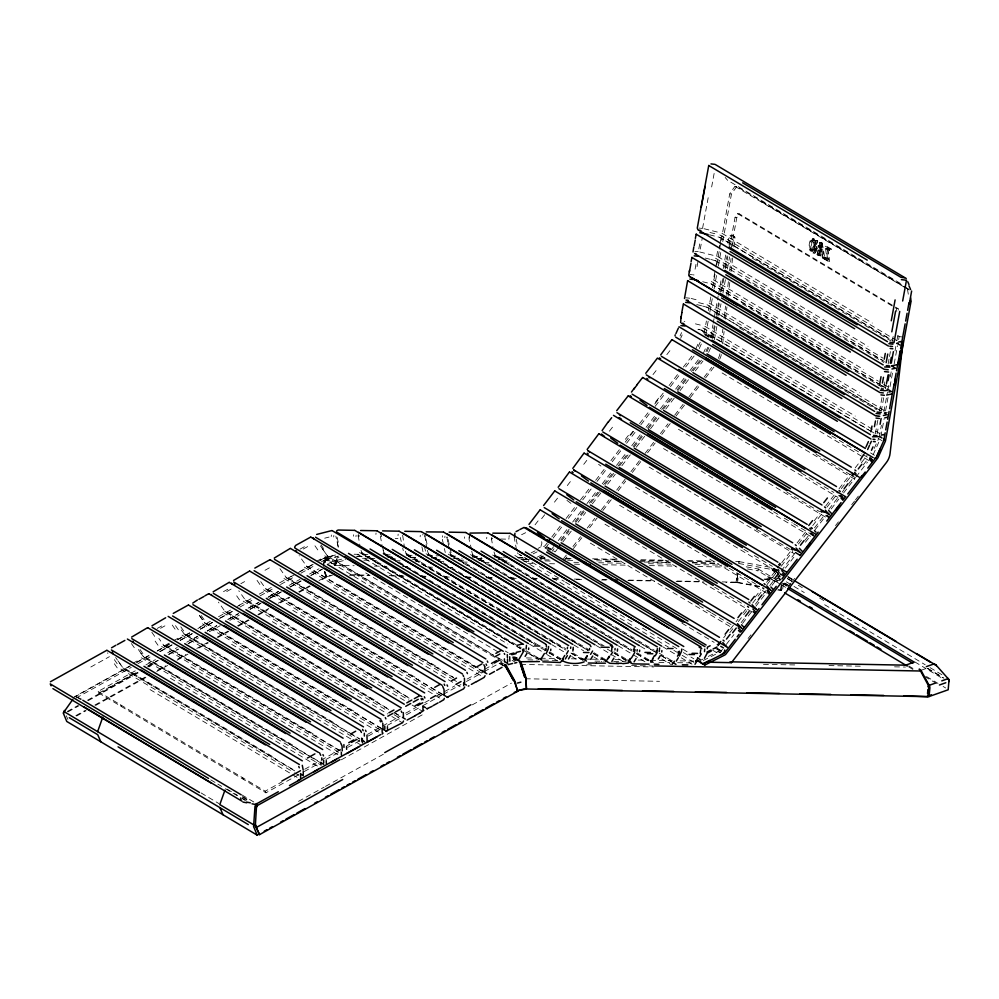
<?xml version="1.0" encoding="UTF-8"?>
<svg xmlns="http://www.w3.org/2000/svg" width="999" height="999" viewBox="0 0 999 999"><rect width="100%" height="100%" fill="white"/><g stroke="black" fill="none" stroke-linecap="round" stroke-linejoin="round"><path stroke-width="0.75" stroke-dasharray="5 3.75" d="M759.577 586.713L736.875 582.579L737.786 573.051L736.825 582.579L725.936 582.367M358.154 535.464L359.852 545.117M380.344 535.889L382.055 545.529M446.928 537.15L447.752 542.857M491.321 537.999L493.019 547.652M331.218 536.513L331.368 535.002M333.691 536.962L333.841 535.452M353.484 536.213L353.634 534.765M355.956 536.663L356.106 535.214M358.179 536.713L358.266 534.365M359.253 536.326L359.328 535.601M375.899 534.453L376.049 533.004M381.456 536.75L381.593 535.289M398.014 535.601L398.164 534.153M402.647 535.214L404.245 545.953M420.142 536.763L420.292 535.302M422.827 535.027L422.902 534.29M424.85 535.639L426.436 546.378M424.9 536.525L425.05 535.064M442.332 537.187L442.482 535.726M444.805 537.637L444.955 536.176M447.028 537.674L447.102 536.95M464.46 538.336L464.597 536.875M469.23 536.488L469.068 539.348L471.203 548.051M469.218 538.099L469.368 536.638M486.65 538.761L486.8 537.3M491.346 539.248L491.483 537.799M492.42 538.873L492.495 538.136M508.841 539.185L508.991 537.724M509.065 537L509.215 535.539M736.825 582.579L736.138 582.155L736.95 573.988A4.058 0.874 -88 0 1 737.012 573.226M738.81 563.074L738.948 561.675M736.875 582.579L737.637 582.305L738.461 574.138M780.319 584.165L758.054 570.879L758.241 569.005L743.119 566.258M781.305 585.114L780.768 590.559L783.353 592.095M781.343 585.127L780.793 590.571L782.567 590.609L783.253 583.791M777.734 590.009L781.53 590.284L782.067 584.84M721.453 341.408L722.876 329.133M724.125 318.381L725.549 306.094M726.785 295.342L728.396 281.531M729.632 270.779L731.068 258.491M732.492 246.216L733.553 237A1.436 1.299 -59.2 0 0 732.479 235.552L729.32 235.202L727.659 244.305M722.664 343.781L724.088 331.493M725.511 319.205L726.935 306.93M728.184 296.179L729.782 282.355M731.031 271.616L732.629 257.792M733.878 247.04L734.952 237.824A1.436 1.299 -59.2 0 0 733.878 236.388L729.32 235.202M323.314 565.409L324.288 558.404M323.651 566.595L324.812 558.191A4.083 1.374 75.9 0 1 325.761 557.667L331.193 560.914M324.9 562.662L325.337 559.627L332.055 563.586L346.191 559.89L345.105 559.24M325.112 562.574L325.499 559.777A2.16 0.774 76.5 0 1 326.036 559.477L331.481 562.724M695.079 269.218L696.128 263.486M698.813 248.838L699.862 243.107M702.547 228.446L708.291 197.14M697.052 266.621L698.101 260.876M700.262 249.101L702.359 237.625M711.65 186.963L714.385 172.053M716.67 256.206L717.719 250.462M713.935 276.935L714.984 271.204M715.771 266.895L716.558 262.6M719.243 247.952L719.767 245.08M720.029 243.644L720.828 239.348M704.17 333.241L706.405 320.991M708.328 310.527L710.901 296.491M712.487 287.799L715.109 273.526M716.658 265.085L719.317 250.562M719.592 249.026L729.732 193.731L734.877 186.426L736.775 186.563L909.202 289.473M708.166 321.191L705.918 333.429A4.071 3.696 -59.2 0 1 705.606 334.44M709.802 312.237L712.374 298.214M714.06 289.036L716.745 274.375M718.269 266.071L721.066 250.761M722.752 241.571L731.493 193.931L736.775 186.563M710.701 336.863L712.924 324.725M713.199 323.201L714.035 318.656M714.31 317.133L718.206 295.891M718.481 294.38L721.54 277.685M723.214 268.581L725.711 254.932M712.087 337.699L714.31 325.562M716.258 314.935L718.481 302.797M720.429 292.17L722.926 278.521M724.874 267.894L727.097 255.756M729.045 245.142L730.719 236.026M715.084 326.323L712.861 338.436L706.343 334.54M717.032 315.721L719.243 303.609M721.465 291.508L723.963 277.872M725.624 268.793L727.846 256.681M729.507 247.602L735.064 217.32L737.649 213.711L739.41 213.911L894.205 306.318M714.31 339.635A4.071 3.696 -59.2 0 0 714.622 338.624L716.845 326.523M718.781 315.921L721.003 303.808M722.939 293.207L725.711 278.072M731.268 247.802L736.812 217.52L739.41 213.911M727.384 268.993L729.595 256.88M810.214 250.599L810.476 249.188A4.783 1.873 -83.6 0 1 809.877 243.768A4.783 1.873 -83.6 0 1 812.15 240.06L812.399 238.649L814.16 238.848L813.898 240.247A4.783 1.873 -83.6 0 0 811.638 243.968A4.783 1.873 -83.6 0 0 812.224 249.388L811.962 250.799L810.214 250.599A6.219 2.435 -83.6 0 1 809.365 243.456A6.219 2.435 -83.6 0 1 812.399 238.649M810.738 250.911L810.988 249.5A4.783 1.873 -83.6 0 0 813.261 245.779A4.783 1.873 -83.6 0 0 812.662 240.359L812.924 238.961L814.672 239.161A6.219 2.435 -83.6 0 1 815.534 246.291A6.219 2.435 -83.6 0 1 812.487 251.099L810.738 250.911A6.219 2.435 -83.6 0 0 813.773 246.091A6.219 2.435 -83.6 0 0 812.924 238.961M812.487 251.099L812.749 249.7A4.783 1.873 -83.6 0 0 815.009 245.979A4.783 1.873 -83.6 0 0 814.422 240.559L814.672 239.161M813.099 252.984L818.793 245.404L820.554 245.604L814.847 253.184L813.099 252.984L815.396 240.397L817.669 240.896L815.958 250.262L814.197 250.062L815.396 240.397M814.847 253.184L817.157 240.584M814.197 250.062L819.904 242.47L821.665 242.67L819.355 255.245L817.095 254.745L818.793 245.404M817.607 255.057L819.904 242.47M822.14 246.503L820.416 255.881L818.144 255.382L820.454 242.807L822.202 243.007L824.924 258.579L822.414 257.917L820.379 246.303L822.14 246.503L824.163 258.117L824.924 258.579M818.668 255.682L820.379 246.303M819.355 255.245L820.554 245.604M820.416 255.881L822.202 243.007M827.01 246.491L831.63 249.238L831.368 250.649L829.62 250.449L829.869 249.051L825.261 246.291L826.947 259.078L828.695 259.278L827.01 246.491L825.261 246.291M875.349 433.741L877.846 420.117M879.507 411.039L882.005 397.415M883.94 386.813L885.052 380.756M888.111 364.111L889.21 358.054M889.497 356.543L890.596 350.487M892.269 341.396L893.655 333.828M877.097 433.941L878.483 426.373M881.255 411.238L883.753 397.614M885.414 388.524L886.25 383.991M879.157 437.437L881.38 425.299M883.89 411.638L887.499 391.908M887.786 390.397L888.898 384.328M890.284 376.735L891.395 370.666M895.004 350.949L895.841 346.391M896.952 340.322L897.789 335.776L900.948 336.126M880.831 436.75L884.165 418.544M885.564 410.951L888.061 397.29M890.009 386.675L892.781 371.503M894.18 363.911L897.514 345.704M898.625 339.635L899.187 336.601L897.789 335.776M335.352 565.634L338.923 557.529M335.115 565.659L338.698 557.554M338.012 555.981L334.515 563.811A4.083 1.374 79.1 0 0 334.353 565.646M335.077 563.748L338.561 555.906M680.044 336.026L681.58 332.605M680.644 338.349L682.18 334.927M695.841 348.788L699.35 340.984M698.289 346.503L700.187 342.257M699.263 348.589L701.798 342.932M703.284 353.409L706.368 346.516M705.906 351.486L707.767 347.34M706.992 351.698L708.89 347.452M708.591 352.372L710.501 348.127M874.212 448.464L878.546 438.811M873.138 454.807L879.932 439.647M540.909 546.503L541.895 543.119L541.433 540.534M815.958 250.262L821.665 242.67M535.039 524.825L538.648 520.154M666.832 354.645L670.441 349.975M652.996 374.588L656.805 369.68M541.62 518.718L545.229 514.06M554.457 502.147L558.066 497.477M567.295 485.576L570.904 480.906M583.741 464.335L587.35 459.665M609.415 431.181L613.024 426.511M625.349 439.323L628.958 434.665M629.845 435.277L633.453 430.619M655.519 402.122L659.128 397.465M547.04 543.119L545.129 545.579A2.16 1.948 -59.2 0 1 544.343 546.228L540.384 548.214M551.798 536.962L561.338 524.65M566.108 518.493L575.636 506.181M580.407 500.024L590.896 486.476M595.666 480.319L605.194 468.019M610.913 460.626L620.454 448.314M625.224 442.157L633.803 431.081M639.522 423.688L649.05 411.376M654.782 403.996L664.31 391.683M669.08 385.527L678.608 373.214M683.378 367.058L692.919 354.745M548.389 544.218L546.478 546.678A4.071 3.696 -59.2 0 1 545.004 547.902L542.357 549.225M553.146 538.061L562.687 525.749M568.406 518.356L576.985 507.28M582.704 499.887L591.283 488.811M597.015 481.431L606.543 469.118M612.262 461.725L621.803 449.413M626.573 443.256L635.152 432.18M640.871 424.787L650.399 412.475M655.169 406.318L665.659 392.782M670.429 386.625L680.918 373.077M685.676 366.933L694.268 355.844M551.698 549.138L553.596 546.678M558.366 540.521L566.945 529.445M572.664 522.065L582.205 509.752M586.962 503.596L596.503 491.283M602.222 483.903L611.75 471.59M616.52 465.434L626.061 453.121M631.78 445.729L640.359 434.652M646.078 427.272L655.606 414.96M660.376 408.803L669.904 396.491M675.636 389.111L685.164 376.798M689.934 370.641L699.462 358.329M552.135 551.198L554.033 548.738M560.714 540.122L569.293 529.045M575.012 521.665L583.591 510.576M589.31 503.196L597.889 492.12M603.608 484.727L612.2 473.651M617.919 466.258L628.396 452.722M633.166 446.565L642.707 434.253M647.464 428.096L657.005 415.796M661.763 409.64L671.303 397.327M677.022 389.935L685.601 378.858M691.32 371.478L700.861 359.165M561.463 540.921L569.08 531.068M575.761 522.452L584.34 511.376M591.021 502.759L599.6 491.67M605.319 484.29L613.898 473.214M619.617 465.821L628.196 454.745M633.915 447.352L643.456 435.04M648.226 428.883L657.754 416.571M663.473 409.19L672.065 398.102M677.784 390.721L687.312 378.409M693.031 371.016L701.623 359.94M557.08 549.413L555.182 551.873L548.651 547.976M562.799 542.02L571.391 530.944M578.059 522.327L585.689 512.475M592.357 503.858L600.948 492.782M607.617 484.153L615.247 474.313M621.915 465.696L630.506 454.607M636.226 447.227L644.805 436.138M650.524 428.758L659.103 417.669M665.784 409.053L674.362 397.977M680.082 390.584L688.661 379.508M695.341 370.891L702.959 361.039M563.461 558.791L566.308 555.119M572.964 546.528L580.569 536.7M587.225 528.109L594.83 518.294M601.485 509.702L609.09 499.887M616.695 490.059L625.249 479.021M630.943 471.653L639.51 460.601M645.204 453.246L653.758 442.195M660.414 433.603L668.019 423.788M674.675 415.197L683.229 404.145M688.935 396.79L698.438 384.515M704.145 377.147L711.75 367.332M563.911 560.851L567.707 555.943M573.414 548.576L581.967 537.537M589.572 527.722L597.177 517.894M602.872 510.539L611.425 499.488M618.081 490.896L625.686 481.081M632.342 472.49L640.896 461.438M647.552 452.847L655.157 443.032M661.813 434.44L670.366 423.389M676.061 416.021L684.615 404.982M690.321 397.614L699.824 385.339M705.531 377.972L714.085 366.933M723.663 637.749L725.561 635.289M730.331 629.133L735.102 622.976M736.051 621.74L737.961 619.28M742.732 613.124L746.54 608.204M755.119 597.127L760.838 589.735M766.558 582.355L776.098 570.042M781.817 562.649L790.396 551.573M797.077 542.957L806.605 530.644M814.235 520.791L819.954 513.399M825.674 506.018L835.214 493.706M839.023 488.786L850.474 474.001M855.231 467.844L860.963 460.464M729.769 632.692L734.54 626.535M738.348 621.615L747.889 609.303M752.659 603.146L762.187 590.834M766.957 584.677L775.536 573.601M781.255 566.208L792.707 551.436M798.426 544.055L807.954 531.743M812.724 525.586L821.303 514.51M827.022 507.117L836.563 494.805M841.333 488.648L850.861 476.336M861.35 462.799L867.07 455.407M741.133 622.627L745.903 616.47M755.431 604.158L758.291 600.474M763.061 594.318L765.921 590.621M769.73 585.701L774.5 579.545M781.168 570.928L794.517 553.696M805.007 540.147L810.726 532.767M814.547 527.834L825.024 514.298M828.845 509.378L838.373 497.065M842.194 492.145L844.093 489.672M848.863 483.516L853.633 477.372M863.161 465.059L867.931 458.903M722.502 649.313L720.591 651.773L702.846 660.689M726.323 644.392L733.94 634.54M742.519 623.463L747.289 617.307M748.239 616.071L752.06 611.151M755.868 606.231L766.358 592.682M772.077 585.302L780.656 574.213M785.426 568.069L795.916 554.52M805.444 542.207L810.214 536.051M814.984 529.907L825.461 516.358M831.193 508.978L838.81 499.125M843.581 492.969L855.019 478.196M855.981 476.973L867.419 462.2M748.089 638.498L750.936 634.815M788.011 586.95L790.858 583.266M791.807 582.042L794.667 578.359M835.539 525.586L838.386 521.903M851.697 504.72L854.545 501.036M855.494 499.812L858.341 496.128M157.305 628.408L162.338 625.611M223.501 591.645L228.534 588.848M300.025 549.15L305.057 546.353M90.822 667.007L109.428 656.668M160.539 628.284L165.572 625.499M226.736 591.533L231.768 588.736M240.834 583.691L244.605 581.605M264.997 570.279L270.03 567.482M303.259 549.025L308.291 546.241M133.367 663.024L137.138 660.938M165.347 645.267L169.118 643.181M174.151 640.384L177.922 638.286M316.87 561.126L320.642 559.028M130.357 665.721L75.35 696.266A4.795 2.96 50.7 0 0 74.9 696.565M137.063 662L149.276 655.207M157.43 650.686L169.643 643.905M177.785 639.372L191.371 631.843M199.513 627.31L210.377 621.278M218.519 616.758L230.744 609.964M238.886 605.444L252.46 597.902M259.253 594.13L272.827 586.6M279.608 582.829L291.82 576.048M299.962 571.528L312.188 564.735M320.329 560.214L324.4 557.954M237.275 606.493L239.785 605.094M290.896 576.71L294.668 574.612M298.439 572.527L303.471 569.73M308.766 566.783L313.798 563.985M318.831 561.201L321.341 559.802M74.463 697.14L129.957 666.258M136.251 662.837L150.325 654.944M157.118 651.173L169.842 644.105M177.485 639.86L191.221 632.242M197.902 628.533L200.574 627.047M76.061 698.064L131.269 667.407M137.999 663.661L151.573 656.131M159.728 651.598L171.94 644.817M180.082 640.297L192.308 633.503M200.449 628.983L212.675 622.19M219.468 618.431L233.042 610.889M239.822 607.117L253.409 599.575M260.19 595.804L273.763 588.274M280.544 584.502L294.118 576.96M300.911 573.189L314.473 565.659M321.266 561.888L325.337 559.627M160.09 651.598L172.178 644.892M180.232 640.409L192.32 633.703M200.387 629.22L213.811 621.765M220.529 618.031L233.953 610.576M298.664 774.65L265.934 792.819L98.864 693.081L98.139 691.445L136.314 670.242M145.866 664.947L155.407 659.64M167.682 652.822L177.235 647.527M186.776 642.22L197.69 636.163M207.23 630.856L216.783 625.561M227.685 619.505L238.599 613.448M248.152 608.141L259.053 602.085M268.606 596.778L278.147 591.483M289.061 585.426L299.962 579.358M309.515 574.063L319.056 568.756M328.609 563.461L332.28 561.563L341.82 559.128M193.781 638.636L197.814 636.4M207.255 631.156L216.683 625.923M228.808 619.193L238.237 613.948M249.026 607.966L258.454 602.722M267.882 597.489L278.659 591.495M98.864 693.081L137.05 671.877M147.952 665.821L157.505 660.526M168.406 654.457L177.959 649.163M188.873 643.106L198.414 637.799M209.328 631.743L220.23 625.686M229.782 620.379L239.323 615.084M250.237 609.015L261.151 602.959M269.33 598.413L281.606 591.608M289.785 587.062L300.699 580.993M311.601 574.937L321.154 569.642M108.554 687.986L138.199 671.515M147.627 666.283L158.404 660.302M169.181 654.308L178.609 649.075M188.049 643.831L194.78 640.097M250.025 609.415L260.801 603.433M270.242 598.189L281.019 592.207M290.447 586.962L301.223 580.981M310.652 575.736L324.126 568.256M67.245 711.475L78.047 705.481M87.487 700.237L138.761 671.765M148.202 666.52L150.899 665.022M67.944 711.887L78.734 705.893M88.187 700.649L138.112 672.926M148.901 666.932L151.598 665.434M75.874 715.596L85.377 710.314M94.893 705.032L145.155 677.122M157.38 670.329L165.534 665.809M177.76 659.015L185.914 654.482M196.778 648.451L207.655 642.419M217.158 637.137L228.034 631.093M237.537 625.824L248.414 619.78M257.917 614.497L268.781 608.466M278.296 603.184L289.161 597.152M298.676 591.87L309.54 585.826M319.056 580.544L325.849 576.773L326.548 577.197L319.755 580.968M76.573 716.021L86.076 710.739M95.592 705.456L147.215 676.785M156.718 671.503L167.595 665.471M177.098 660.189L187.974 654.145M198.838 648.114L208.354 642.832M217.857 637.549L228.721 631.518M238.237 626.236L249.101 620.192M258.616 614.922L268.119 609.64M280.357 602.847L289.86 597.564M299.375 592.282L310.239 586.251M98.139 691.445L265.21 791.183L281.568 782.105M304.757 769.23L319.755 760.888M321.116 760.139L341.571 748.775M347.028 745.754L349.762 744.23M367.482 734.39L381.131 726.81M382.492 726.061L400.212 716.208M405.669 713.186L415.222 707.879M424.762 702.584L430.219 699.55M437.038 695.766L454.77 685.913M467.045 679.095L483.404 670.017M484.765 669.255L492.957 664.71M304.121 771.615L319.118 763.286M325.936 759.502L339.573 751.922M347.752 747.389L360.027 740.571M368.219 736.026L380.482 729.208M387.3 725.424L400.949 717.844M406.393 714.822L421.403 706.493M422.764 705.731L441.858 695.129M443.219 694.367L460.951 684.527M466.408 681.493L482.767 672.402M484.128 671.653L499.637 663.111M341.308 759.789L423.239 714.285M298.501 801.373L324.101 787.162M325.449 786.413L384.74 753.496M472.315 704.857L511.388 683.154M521.59 534.715L525.636 532.692M538.099 548.339L540.222 547.277M531.131 552.859L535.089 550.861M533.104 553.871L537.075 551.873M537.075 557.23L542.544 554.482M539.835 557.367L542.569 556.006M539.835 558.054L543.793 556.056M540.484 559.727L545.766 557.067M698.713 661.226L702.809 659.165M708.279 656.43L719.205 650.948M324.812 558.054L325.761 557.667L326.036 559.49L324.812 558.054A4.083 0.837 61.3 0 0 324.313 558.441M921.303 670.217L926.135 668.506M325.724 559.465L336.026 556.83M324.7 538.186L329.046 537.075M335.514 554.994L325.324 557.592M328.034 557.092L332.58 555.931M335.127 557.155L338.299 556.256M324.575 571.578L326.061 576.685L333.117 574.887M326.061 576.685L335.227 574.937M517.082 657.754L512.986 657.817L518.419 661.063M516.908 659.627L513.261 659.627L514.348 660.277M500.636 539.023L506.106 539.135M395.204 538.461L397.952 538.511M354.096 554.233L368.119 554.507M385.252 554.832L391.496 554.944M407.08 555.244L415.884 555.419M427.335 555.631L438.249 555.844M450.724 556.081L458.516 556.231M472.552 556.493L478.783 556.618M494.38 556.918L506.031 557.142M517.769 557.355L524.013 557.479M539.61 557.779L545.841 557.892M566.108 558.279L572.352 558.404M592.619 558.791L617.569 559.265M640.958 559.715L665.809 560.189M687.549 560.601L713.96 561.101M735.701 561.525L738.81 561.575M472.215 557.142L481.543 557.317M496.965 557.617L503.334 557.742M518.631 558.029L525.124 558.154M540.297 558.441L548.476 558.603M565.047 558.916L571.815 559.04M594.442 559.477L620.067 559.964M640.297 560.352L668.718 560.889M688.548 561.276L714.997 561.775M357.155 556.206L369.63 556.443M386.775 556.78L393.007 556.893M410.152 557.217L417.432 557.405M431.343 557.679L439.061 557.817M452.959 558.091L462.237 558.266M477.185 558.503L483.866 558.678M497.764 558.941L505.494 559.09M520.841 559.34L530.207 559.565M544.105 559.827L550.474 559.902M567.632 560.227L575.012 560.414M596.64 560.826L622.202 561.276M639.36 561.6L672.327 562.275M692.17 562.612L717.02 563.074M356.518 556.543L369.131 556.78M387.849 557.142L395.641 557.292M410.676 557.579L417.47 557.704M431.506 557.979L438.536 558.104M454.008 558.404L462.699 558.566M476.723 558.841L483.404 558.965M498.563 559.253L506.356 559.403M521.953 559.702L529.82 559.852M605.644 561.301L621.116 561.6M644.318 562.037L669.08 562.512M692.282 562.949L718.593 563.461M545.167 560.938L552.622 561.076M362.425 558.254L374.85 558.491M390.372 558.791L396.578 558.903M412.1 559.203L419.867 559.353M435.389 559.652L443.156 559.79M458.678 560.089L464.885 560.214M478.858 560.476L485.064 560.601M502.147 560.926L509.915 561.076M523.876 561.338L530.094 561.45M573.838 562.287L578.496 562.375M598.701 562.762L625.124 563.274M648.438 563.711L671.753 564.16M695.067 564.61L721.478 565.109M363.886 560.152L376.361 560.389M395.092 560.751L401.336 560.876M415.372 561.138L423.176 561.288M438.786 561.588L445.03 561.7M462.187 562.037L468.431 562.15M484.04 562.449L490.272 562.574M504.32 562.837L510.564 562.961M527.734 563.286L535.526 563.436M549.575 563.698L557.38 563.848M574.537 564.173L580.781 564.298M602.634 564.71L627.597 565.184M649.45 565.609L675.973 566.108M697.814 566.533L725.911 567.07M335.427 565.372L354.146 565.721M374.425 566.108L386.9 566.346M402.497 566.645L410.289 566.795M427.447 567.12L433.678 567.245M447.714 567.507L455.519 567.657M350.312 574.8L368.981 575.149M389.198 575.536L404.757 575.836M420.317 576.136L426.536 576.248M442.095 576.548L448.314 576.66M465.434 576.997L471.653 577.11M487.212 577.41L493.431 577.522M508.991 577.822L515.222 577.946M532.33 578.271L538.548 578.384M552.559 578.658L558.778 578.771M574.338 579.07L582.117 579.22M602.335 579.607L607.005 579.695M628.783 580.107L653.683 580.581M677.01 581.031L701.91 581.505M722.127 581.893L736.138 582.155M349.45 575.187L369.667 575.561M391.458 575.986L403.896 576.223M421.016 576.548L427.235 576.66M444.343 576.997L450.574 577.11M466.133 577.41L472.352 577.522M486.351 577.797L492.582 577.909M511.251 578.271L517.47 578.384M531.468 578.658L537.699 578.771M553.246 579.07L559.477 579.195M576.585 579.52L582.804 579.632M601.485 579.994L606.143 580.082M627.921 580.494L654.37 581.006M676.161 581.418L704.158 581.955M526.398 657.929L538.811 658.166M540.372 658.204L560.551 658.591M571.416 658.791L583.841 659.028M585.389 659.065L590.047 659.153M591.595 659.178L604.02 659.415M614.885 659.627L627.31 659.864M638.174 660.064L649.038 660.277M650.586 660.302L672.327 660.714M680.082 660.863L694.055 661.138M527.834 659.839L537.2 660.014M543.431 660.139L559.04 660.426M594.929 661.113L604.295 661.301M613.661 661.475L626.136 661.713M658.915 662.337L669.829 662.549M677.634 662.699L693.244 662.986M763.461 664.335L796.228 664.959M829.008 665.584L861.775 666.208M894.542 666.832L905.469 667.045M586.738 664.735L591.371 664.822M631.543 665.584L653.171 665.996M520.729 664.41L653.796 666.945M525.387 678.758L659.502 681.318M772.589 569.68L775.798 573.701L771.99 569.58L777.484 572.589M735.676 186.613L736.55 186.713M729.994 193.943L730.868 194.043M736.812 217.52L735.064 217.32M812.15 240.06L813.898 240.247M812.662 240.359L814.422 240.559M815.921 240.697L817.669 240.896M699.138 228.072L699.824 228.147M700.511 228.222L701.872 228.371M827.946 248.601L829.632 261.376L827.871 261.189L826.198 248.401L831.368 250.649M829.869 249.051L831.63 249.238M810.476 249.188L812.224 249.388M810.988 249.5L812.749 249.7M817.095 254.745L818.843 254.945M818.144 255.382L819.904 255.569M827.871 261.189L823.7 258.691L823.388 256.955L828.695 259.278M822.414 257.917L824.163 258.117M823.7 258.691L829.632 261.376M694.879 251.323L698.289 251.711M735.102 186.388L908.029 289.348M908.528 289.797L909.402 289.897M689.934 274.5L691.982 274.725M692.669 274.812L694.03 274.962M737.649 213.711L896.365 308.466L898.126 308.654L898.351 310.077M685.676 297.752L689.772 298.214M899.187 336.601L902.334 336.95M684.14 321.316L684.827 321.391M739.123 561.613L772.639 567.707M738.773 563.498L772.302 569.592M747.464 568.955L758.054 570.879M767.444 576.798L781.905 579.432M766.77 578.309L781.243 580.943M764.784 578.921L775.024 580.781M764.023 579.195L781.58 582.392M737.637 582.305L758.828 586.163M778.496 589.735L781.53 590.284M701.485 330.12L697.951 329.27L702.272 330.482L868.481 429.695M711.151 259.54L715.958 260.876M702.622 306.044L707.442 307.38L881.193 411.101M703.995 228.709L709.64 230.12M712.462 230.831L718.106 232.243M709.964 232.492L717.02 234.253M709.54 234.815L719.842 237.4L892.631 340.547M699.737 251.973L713.848 255.494M705.269 258.067L712.324 259.84M702.659 281.73L711.325 283.903L880.107 384.665M691.208 298.476L696.852 299.887M698.588 302.61L704.233 304.021M696.753 304.583L703.808 306.343M695.416 323.851L701.061 325.262M521.703 555.444L519.168 554.52L564.235 581.406M730.781 182.155L903.358 285.177M761.126 201.486L910.164 290.459M826.198 248.401L829.62 250.449M823.388 256.955L826.947 259.078M895.516 307.105L898.126 308.654M732.717 235.689L734.477 236.626M733.553 237L734.715 237.687M721.927 233.304L872.277 323.052M719.842 234.965L900.261 342.669M719.417 237.287L893.293 341.096M752.197 258.079L890.783 340.809M717.669 256.556L868.019 346.303M715.571 258.217L882.916 358.117M850.998 341.471L884.365 361.401M715.147 260.539L882.492 360.439M746.628 280.544L883.903 362.5M713.411 279.807L863.76 369.555M711.313 281.468L878.371 381.193M883.715 384.39L890.396 388.374M881.443 385.452L886.787 388.648M710.888 283.791L878.233 383.691M879.282 384.315L886.076 388.374M742.369 303.808L882.267 387.312M709.153 303.059L859.502 392.819M707.055 304.72L887.474 412.425M706.63 307.043L880.506 410.851M739.422 327.834L876.697 409.79M704.882 326.311L855.231 416.071M702.796 327.972L883.216 435.676M869.792 430.482L875.049 433.616M701.211 330.082L873.963 433.216M708.091 334.727L714.622 338.624M706.905 335.227L712.125 338.336M703.995 333.766L710.526 337.662M704.882 334.94L708.84 337.312M878.109 438.349L882.117 440.746M870.529 452.922L874.45 455.257M831.742 435.876L861.812 453.833M863.124 454.607L868.356 457.729M722.102 372.939L863.298 457.23M864.472 457.917L871.116 461.888M816.171 454.308L850.186 474.612M851.348 475.312L855.419 477.734M707.704 391.433L858.178 481.256M801.56 473.164L833.84 492.432M692.819 410.751L837.936 497.377M786.887 492.12L819.592 511.65M678.421 429.258L827.559 518.281M773.613 511.775L781.018 516.196M784.302 518.156L792.319 522.939M793.656 523.738L811.088 534.153M663.523 448.563L812.549 537.524M756.293 529.158L790.309 549.462M649.125 467.07L794.367 553.771M743.88 549.325L749.662 552.784M754.345 555.569L772.389 566.346M788.261 576.798L793.194 579.745M776.473 572.19L773.763 568.568A4.208 2.285 -78.9 0 0 772.177 567.682A4.208 3.422 -72.2 0 1 774.475 568.831L781.118 572.739M787.724 576.685L794.33 580.631M775.449 569.667L780.893 572.914M788.011 577.172L791.782 579.42M635.551 487.162L783.266 575.349M787.399 578.508L792.344 581.468M773.126 570.092L783.029 576.011M787.437 578.646L791.845 581.281M798.288 585.289L802.309 587.687M819.592 598.001L824.687 601.048M786.263 581.805L792.707 585.651M793.993 586.425L804.295 592.569M824.662 604.732L925.211 664.76M930.081 667.669L941.932 674.737M784.877 583.104L792.082 587.412M927.671 668.356L943.118 677.572M784.59 583.154L788.498 585.489M927.309 668.343L943.918 678.271M782.816 583.116L788.074 586.263M914.809 661.912L925.536 668.306M929.157 670.479L942.432 678.396M758.241 569.005L781.842 583.104M782.779 583.666L788.548 587.1M781.318 584.765L787.012 588.174M908.665 665.883L915.034 669.68M926.485 676.523L937.999 683.391M943.106 686.438L945.666 687.961M908.64 666.882L913.261 669.642M924.712 676.485L937.499 684.115M729.245 568.244L759.315 586.188M736.95 573.988L737.649 574.4M619.605 505.294L768.618 594.255M714.597 587.15L744.667 605.094M604.957 524.2L753.97 613.161M699.05 605.519L711.088 612.699M711.725 613.074L733.953 626.348M590.309 543.106L732.816 628.184M681.942 623.139L714.148 642.369M547.302 546.878L553.833 550.774A2.16 1.948 -59.2 0 1 553.271 551.298M716.033 647.602L721.253 650.724M717.382 648.701L721.728 651.298M546.528 547.527L551.748 550.636M715.247 648.251L721.778 652.147M545.004 547.902L550.224 551.011M718.081 651.223L720.691 652.784M712.649 650.212L720.641 654.982M682.804 649.2L689.572 653.246M525.174 557.854L528.896 560.077M676.847 648.638L640.222 626.773M683.378 652.547L693.83 658.791M565.546 582.18L610.089 608.778M612.712 610.339L634.989 623.638M514.835 555.432L668.531 647.19M673.875 650.374L676.96 652.21M682.18 655.332L695.254 663.136M662.699 646.715L675.998 654.657M681.318 657.829L691.982 664.198M494.867 555.057L654.37 650.274M659.24 653.184L673.95 661.962M496.453 556.955L654.894 651.785M661.488 655.719L672.027 662.012M492.644 555.007L654.757 651.798M661.301 655.694L673.064 662.724M640.496 646.291L647.564 650.511M661.788 658.99L671.103 664.56M472.664 554.632L632.167 649.85M637.05 652.759L650.411 660.739M474.263 556.53L631.38 650.574M636.65 653.721L649.825 661.588M470.454 554.595L632.155 651.123M636.488 653.708L650.873 662.3M618.306 645.866L644.979 661.788M450.474 554.208L604.17 645.953M613.898 651.773L628.221 660.314M452.06 556.118L602.409 645.866M614.46 653.296L626.323 660.376M448.251 554.17L601.947 645.916M607.292 649.1L612.637 652.297M613.973 653.096L628.671 661.875M596.116 645.441L624.1 662.15M428.284 553.783L588.648 649.525M593.993 652.709L607.367 660.689M429.87 555.694L580.219 645.441M473.051 581.705L428.971 555.394L427.322 550.337M474.388 582.492L588.311 650.511M593.581 653.658L604.12 659.952M426.061 553.746L588.174 650.524M593.119 653.471L606.48 661.45M573.913 645.017L583.603 650.799M593.868 656.93L601.898 661.725M406.081 553.359L565.584 648.576M573.139 653.084L583.828 659.465M407.679 555.269L558.029 645.017M406.78 554.969L495.979 608.204M498.626 609.79L566.121 650.087M571.391 653.234L583.241 660.327M406.481 554.882L565.983 650.099M570.916 653.046L584.29 661.026M551.723 644.592L565.022 652.534M571.678 656.505L578.396 660.514M383.891 552.934L543.394 648.151M549.612 651.872L562.974 659.839M385.477 554.845L535.826 644.592M430.007 581.643L384.59 554.557L382.929 549.487M431.331 582.442L472.452 606.992M475.112 608.578L534.702 644.155M549.2 652.809L559.74 659.115M382.979 553.671L535.364 644.642M540.709 647.839L543.793 649.675M549.013 652.797L562.087 660.601M529.532 644.168L545.491 653.696M546.828 654.495L557.517 660.876M361.7 552.509L521.203 647.727M526.073 650.649L539.448 658.628M363.286 554.42L513.636 644.168M520.417 648.451L362.387 554.133L361.026 550.387M528.321 653.184L538.861 659.477M359.478 552.472L521.191 649.013M522.527 649.8L538.586 659.402M357.517 554.308L507.867 644.068M505.219 651.023L508.154 652.772M514.572 656.605L517.307 658.229M513.523 656.93L517.594 659.352M512.737 656.705L516.695 659.065M513.973 657.692L519.193 660.814M512.237 657.742L517.582 660.926M513.786 659.565L515.959 660.863M365.734 572.951L498.788 652.384M512.1 660.327L516.083 662.712M327.26 555.756L493.294 654.882M498.326 657.879L502.447 660.339M493.856 655.556L327.722 556.368L319.842 545.042M495.179 656.355L501.823 660.314M324.762 555.869L502.572 662.012M500.449 661.95L505.881 665.197M325.899 558.703L331.331 561.938M500.586 662.974L502.759 664.273M500.724 663.761L505.069 666.358M323.863 558.404L474.213 648.164M499.138 663.324L505.656 667.207M338.836 584.74L483.866 671.316M306.418 566.058L484.153 672.165M483.441 672.09L306.993 566.745L299.138 555.644M304.37 567.182L483.491 674.113M333.541 587.674L483.891 677.434M288.386 578.109L438.736 667.856M286.026 577.372L453.371 677.272M453.808 677.884L286.601 578.071L279.57 568.156M283.991 578.508L451.336 678.408M452.634 679.195L456.555 681.53M313.149 599L463.499 688.761M267.994 589.435L418.344 679.183M265.634 588.698L444.717 695.604M442.669 694.73L266.221 589.398L259.178 579.47M263.599 589.835L442.707 696.753M292.757 610.327L443.106 700.074M247.602 600.749L397.952 690.509M245.242 600.024L409.977 698.363M409.066 698.164L245.829 600.724L238.786 590.796M243.207 601.148L408.928 700.087M272.377 621.653L405.731 701.261M412.075 705.044L422.727 711.4M227.21 612.075L377.56 701.835M224.862 611.351L389.235 709.477M394.58 712.674L402.609 717.457M388.673 709.49L225.437 612.037L218.406 602.122M393.956 712.649L400.574 716.595M222.814 612.474L387.55 710.813M394.081 714.722L400.624 718.618M251.985 632.966L387.699 713.985M391.87 716.483L402.335 722.727M206.83 623.401L357.18 713.149M204.47 622.664L382.217 728.783M381.506 728.708L205.045 623.364L198.014 613.436M202.435 623.801L381.518 730.706M231.593 644.293L381.943 734.053M186.438 634.727L336.788 724.475M184.078 633.99L359.265 738.573M349.213 732.916L184.665 634.69L179.258 627.135M350.537 733.716L359.79 739.235M182.043 635.127L354.62 738.149M355.781 738.835L359.84 741.27M211.201 655.619L351.099 739.123M357.567 742.994L361.551 745.366M166.046 646.041L316.396 735.801M163.686 645.317L342.769 752.222M339.398 750.561L164.273 646.016L158.878 638.448M161.651 646.44L339.46 752.597M190.821 666.945L341.171 756.693M145.654 657.367L296.004 747.127M143.307 656.643L311.688 757.167M313.024 757.954L321.054 762.749M308.441 755.569L143.881 657.33L140.946 653.321M309.765 756.355L320.342 762.674M141.259 657.767L305.994 756.106M310.989 759.09L320.342 764.672M170.429 678.259L320.779 768.019M125.275 668.693L275.624 758.441M122.914 667.956L295.317 770.878M294.655 770.841L123.501 668.656L115.634 657.554M120.879 669.093L293.444 772.115M294.618 772.814L298.676 775.236M150.037 689.585L300.387 779.345M81.593 699.188L75.35 696.266L80.719 699.562M241.97 794.929L253.808 801.997M242.695 796.565L249.275 800.486M242.42 797.077L247.914 800.349M227.148 789.173L237.5 795.354M241.908 797.989L246.566 800.761M210.752 779.857L216.571 783.341M217.844 784.103L221.666 786.375M225.487 788.661L237.125 795.616M242.307 798.701L244.892 800.249M201.111 792.956L218.931 803.596M773.813 568.169L778.346 570.879M598.576 464.323L600.936 466.071M566.933 500.387L571.64 503.883M907.454 289.273L908.903 297.727M518.356 553.946L517.395 552.834M495.554 556.668L493.906 551.598M451.173 555.819L449.812 552.085M725.187 177.485L727.622 180.332M774.512 568.793L776.323 571.216M777.222 572.415L780.843 577.247M777.384 573.401L780.094 577.022M314.96 545.804L318.231 550.536M257.043 580.369L260.314 585.102M236.676 595.829L239.96 600.561M201.211 615.534L204.483 620.267M199.55 615.571L202.834 620.304M180.819 626.848L184.091 631.58M175.487 625.661L180.407 632.754M172.24 625.062L175.512 629.795M151.823 632.255L155.095 636.987M155.132 641.121L158.404 645.854M140.035 649.5L143.319 654.233M138.386 649.537L141.658 654.27M131.431 643.581L134.715 648.314M117.994 660.863L121.279 665.596M114.323 659.627L117.595 664.36M114.348 663.761L117.632 668.493M321.091 544.905L323.589 548.551M322.252 548.463L325.587 553.334M702.709 330.894L703.471 332.58M472.952 555.856L471.703 551.186M406.368 554.582L405.419 551.236M265.21 791.183L265.934 792.819M242.769 777.796L243.494 779.432M107.58 652.846L107.867 653.483M120.579 704.844L121.304 706.48M76.573 696.59L75.187 696.615A4.833 4.358 5.1 0 0 74.85 696.865M66.309 715.771L67.895 719.355M325.262 571.99L326.76 577.11M325.05 572.077L326.548 577.197M324.363 571.665L325.849 576.773M448.101 539.46L449.275 544.73M450.162 548.688L451.036 552.634M448.126 543.668L449.013 547.627M442.332 539.36L443.506 544.63M444.393 548.576L445.267 552.522M425.911 539.035L427.085 544.305M424.6 547.152L425.474 551.111M421.903 546.84L423.077 552.097M400.349 537.512L401.223 541.47M402.697 548.051L403.284 550.686M382.717 547.664L383.304 550.299M337.138 537.35L338.898 545.254M337.15 541.558L338.324 546.828M338.249 547.327L335.864 536.176M516.196 539.073L517.182 544.218M516.545 549.974L514.323 538.036M825.149 257.155L825.449 258.891M820.454 242.807L823.176 258.379M896.365 308.466L896.815 311.313M811.962 250.799A6.219 2.435 -83.6 0 1 811.113 243.656A6.219 2.435 -83.6 0 1 814.16 238.848M719.942 353.771A16.721 15.147 -59.2 0 1 718.281 358.404M721.328 354.595A16.721 15.147 -59.2 0 1 719.667 359.24M738.336 561.987A4.208 0.799 -87.7 0 1 738.935 561.775A4.208 0.849 -78.6 0 1 739.522 562.012M334.54 565.471A4.096 1.461 87.4 0 1 335.052 563.673M780.369 579.745L776.747 574.924L780.331 579.732M495.142 556.281L494.767 555.319L495.142 556.281M450.749 555.432L450.374 554.47L450.749 555.432M428.559 555.007L428.184 554.058L428.559 555.007M384.165 554.158L383.791 553.209L384.165 554.158M361.975 553.733L361.601 552.784L361.975 553.733"/><path stroke-width="1.5" d="M253.596 826.435L254.995 806.268L256.443 803.571L256.431 804.37A4.795 0.924 72 0 0 256.556 805.531L255.344 825.836L259.528 834.627L517.644 691.283L515.422 683.603M684.49 298.501L687.637 280.607M693.006 251.998L693.793 247.015M255.382 825.324L259.528 834.627M911.637 291.021L909.327 303.821M546.465 647.002L546.291 644.805M380.656 534.215L380.731 533.491M514.522 537.325L514.697 535.676M514.772 534.865L514.935 533.216M520.354 662.999L520.491 661.588L518.319 660.289M522.652 650.799L522.802 649.288M523.738 650.411L523.888 648.913M526.098 649.013L526.248 647.552M526.323 646.828L526.461 645.366M528.571 649.462L528.721 648.001M544.917 650.499L545.067 649.038M546.003 650.124L546.153 648.663M548.364 648.701L546.191 653.508M548.439 647.976L548.588 646.515M550.699 650.611L550.836 649.15M567.332 648.738L567.482 647.277M570.629 648.401L570.779 646.94M572.889 651.036L573.039 649.575M573.101 648.851L573.251 647.389M589.46 649.887L589.597 648.438M611.575 651.048L611.725 649.587M611.8 648.863L611.937 647.402M614.947 649.974L615.097 648.513M617.345 651.148L617.569 648.963M633.778 651.46L633.915 650.012M633.99 649.288L634.14 647.827M634.852 651.086L635.002 649.625M637.075 651.123L637.212 649.675M639.547 651.573L639.685 650.124M655.893 652.622L656.043 651.161M656.98 652.235L657.117 650.786M657.192 650.049L657.342 648.601M659.265 651.548L659.415 650.099M659.49 649.362L659.627 647.914M661.738 651.997L661.887 650.549M678.084 653.046L678.234 651.585M679.17 652.659L679.32 651.198M681.53 651.248L679.357 656.056M681.605 650.524L681.755 649.063M700.287 653.471L700.424 652.01M700.499 651.286L700.649 649.825M704.495 651.598L704.732 649.138M707.292 648.763L707.454 647.115L710.152 645.766M927.509 693.518L927.959 689.435M525.998 680.594L526.548 688.998L927.934 696.665L928.758 688.486A4.058 2.098 87.4 0 0 928.346 685.426L920.554 671.003A4.208 2.285 87.4 0 0 919.068 669.218A4.208 3.534 84.3 0 1 921.403 670.866M931.38 694.792L927.272 696.241L929.02 696.565L929.844 688.386A4.096 3.596 80.7 0 0 929.157 685.326M63.337 712.849L72.877 699.312M403.521 721.028L402.585 722.714L385.876 731.268M444.305 698.388L443.843 699.675L439.548 702.21M464.685 687.062L463.648 688.811L447.04 697.302M485.077 675.736L484.14 677.422L476.56 681.655M256.693 806.78L257.168 805.206M903.059 341.471L890.059 453.558A16.721 15.147 -59.2 0 1 886.35 462.587L731.418 662.649L709.053 662.225M558.154 487.287L569.393 472.028M572.802 468.381L584.028 453.109M587.125 449.45L598.838 433.741M602.085 430.569L607.904 422.277M660.664 354.932L671.89 339.66M294.605 547.165L295.629 545.442L310.652 537.1M681.018 316.783L680.631 322.602M689.535 270.267L688.748 275.249L689.847 276.661M681.805 312.475L683.403 303.833M695.379 238.411L696.166 234.103M680.881 318.356L681.93 312.625M689.41 271.853L690.983 263.249M694.193 245.729L695.242 239.997M701.223 207.33L705.057 186.463M870.928 431.805L871.977 426.073M879.457 385.302L881.031 376.698M884.24 359.178L885.289 353.446M891.27 320.791L895.104 299.912M874.425 426.685L875.474 420.954M882.429 383.042L883.478 377.31M886.163 362.662L887.736 354.058M891.807 331.843L895.641 310.964M886.513 383.504L888.099 374.9M890.259 363.124L891.308 357.38M893.993 342.732L899.724 311.426M880.082 424.3L881.13 418.556M888.074 380.656L889.135 374.925M891.295 363.137L893.393 351.673M902.671 300.999L906.505 280.12M885.176 432.804L883.765 440.459A2.16 1.948 -59.2 0 1 883.603 440.984L876.623 456.555M885.713 429.857L887.137 422.077M887.649 419.255L889.098 411.363M889.597 408.653L894.155 383.803M894.592 381.393L896.115 373.089M896.54 370.791L900.136 351.111M900.599 348.589L905.131 323.851M905.656 321.029L907.08 313.249M907.616 310.314L909.028 302.647M894.355 384.64L895.404 378.908M898.064 364.498L899.137 358.516M899.649 355.894L900.698 350.149M708.766 165.397L697.29 228.034L697.989 229.92M691.108 261.663L691.92 257.33M884.065 440.322L883.653 438.911M568.306 650.749L566.47 654.108M274.25 558.066L290.259 548.414M97.615 731.655L102.772 717.157M224.962 790.109L219.805 804.595L253.684 824.812M64.423 710.476L64.411 712.587M675.911 333.616L678.371 328.122M865.958 447.065L868.418 441.57M867.644 449.525L869.492 445.404M870.104 444.031L871.34 441.296M871.478 450.312L873.014 446.878M876.685 456.755L880.194 448.938M257.055 805.394L256.656 806.792L255.819 806.53M675.162 334.865L675.012 335.901M543.593 505.519L554.745 490.921M631.455 392.07L634.49 387.962M645.754 373.301L657.417 358.104L816.195 452.872M528.971 524.4L540.097 509.84M704.445 658.291L707.217 653.109L711.263 651.073M131.606 637.087L147.615 627.647M151.985 625.761L165.647 617.782M192.77 603.109L197.402 599.987M213.149 591.795L229.171 582.355M233.541 580.469L249.55 571.041M383.029 733.054L382.192 734.04M423.801 710.401L419.168 713.523M523.663 651.248L518.956 659.315M610.864 654.957L612.524 652.197M634.727 652.622L631.53 657.891M655.257 655.794L656.917 653.034M677.447 656.218L679.108 653.458M699.637 656.643L701.31 653.883M525.112 656.418L527.147 653.059M541.233 658.716L544.28 653.683M562.712 658.828L564.747 655.481M565.334 658.965L567.37 655.619M568.481 658.94L570.516 655.581M584.902 659.253L586.937 655.906M585.302 659.352L587.337 655.993M590.571 654.357L592.607 651.011M590.671 659.365L592.707 656.006M606.081 661.35L609.14 656.331M608.179 658.653L609.527 656.418M611.85 661.463L613.886 658.116M628.271 661.775L630.307 658.428M628.671 661.875L630.706 658.516M634.053 661.887L636.088 658.541M652.509 658.853L654.545 655.494M650.873 662.3L652.909 658.94M658.279 658.953L660.314 655.606M676.298 661.088L678.333 657.729M695.878 661.375L697.914 658.016M876.348 457.53L874.674 458.254M563.424 659.128L560.314 662.487L542.807 661.837M674.4 661.251L672.027 664.447M696.59 661.675L694.992 664.273M584.228 661.825C578.234 664.285 568.419 664.185 562.375 660.689M616.708 410.676L628.121 395.929M637.2 384.465L642.607 377.485M608.066 422.352L611.688 417.694M633.741 389.21L637.362 384.54M547.989 541.883L549.9 539.423M558.041 548.176L559.939 545.716M823.788 502.659L827.397 497.989M808.753 525.511L812.562 520.604M725.137 634.203L728.746 629.532M737.974 617.619L741.583 612.961M750.811 601.048L754.42 596.378M860.539 459.365L863.91 454.27M718.893 643.905L720.803 641.445M726.473 639.098L730.094 634.44M858.266 468.931L861.875 464.26M732.642 632.767L736.251 628.096M745.479 616.183L749.088 611.525M758.316 599.612L761.925 594.942M774.774 578.371L778.383 573.701M800.449 545.217L804.058 540.559M844.13 488.698L847.939 483.778M735.214 639.248L724.737 652.797A2.16 1.948 -59.2 0 1 723.95 653.446L704.12 663.398L704.77 665.072L724.612 655.119A4.071 3.696 -59.2 0 0 726.073 653.895L877.684 458.141A4.071 3.696 -59.2 0 0 878.221 457.23L885.201 441.658A4.071 3.696 -59.2 0 0 885.526 440.646L911.051 301.323L910.651 297.927M737.125 636.788L739.035 634.328M740.946 631.868L759.053 608.478M761.912 604.782L776.223 586.313M781.942 578.921L797.19 559.228M800.062 555.531L818.169 532.142M826.747 521.066L841.058 502.597M842.956 500.124L845.816 496.441M847.726 493.981L862.037 475.512M867.756 468.119L876.335 457.043M806.755 547.627L810.364 542.957M835.938 509.827L839.547 505.169M861.613 476.685L865.221 472.015M628.408 662.999L622.752 663.673M336.738 530.706L338.174 530.032L354.595 530.357M928.458 685.888L927.946 686.825M50.4 681.768L106.768 650.324M111.551 647.802L115.847 645.279M254.832 568.094L269.88 559.74M470.054 533.091L487.787 532.892M539.423 661.55L521.703 661.738M721.84 654.52L724.387 652.072L724.725 649.949M289.46 785.564L300.549 779.395M173.277 613.386L188.386 605.007M117.32 644.605L124.863 640.421M198.876 599.325L203.908 596.528M307.367 758.066L314.91 753.87M350.661 734.015L355.681 731.231M388.923 712.774L393.956 709.977M406.793 702.846L411.825 700.049M414.335 698.651L419.368 695.866M434.727 687.337L439.76 684.54M495.891 653.358L500.924 650.574M387.824 716.221L392.857 713.423M395.367 712.025L400.399 709.24M405.706 706.293L410.726 703.496M413.249 702.11L418.281 699.312M451.511 680.856L456.543 678.059M476.923 666.745L481.955 663.948M494.805 656.818L499.825 654.02M348.751 742.694L353.771 739.897M414.947 705.931L419.967 703.134M491.471 663.423L496.491 660.639M281.843 781.056L300.462 770.716M351.573 742.332L356.606 739.535M417.769 705.569L422.789 702.772M430.606 698.438L435.639 695.641M456.031 684.315L461.063 681.53M494.293 663.074L499.325 660.277M297.864 780.569L380.694 734.577M313.511 772.015L318.544 769.23M331.393 762.1L336.413 759.302M346.753 753.571L359.315 746.578M366.858 742.432L371.89 739.635M372.165 739.447L377.197 736.65M415.172 715.596L420.204 712.799M433.054 705.669L438.086 702.871M471.316 684.415L476.348 681.618M489.473 674.3L494.493 671.515M496.728 670.304L502.047 667.32M256.031 804.133L278.321 791.745M415.397 715.621L407.093 720.054M256.681 805.918L339.947 759.677M384.715 752.622L470.941 704.732M342.707 779.52L256.356 827.472L255.369 824.462M63.337 713.186L66.771 721.465L257.155 835.127L258.791 834.227M264.26 831.193L266.983 829.682M269.693 828.171L272.415 826.673M280.569 822.14L283.279 820.629M286.001 819.118L294.156 814.597M296.865 813.086L305.02 808.566M314.535 803.283L317.245 801.772M325.399 797.239L328.109 795.728M330.831 794.23L338.986 789.697M341.695 788.186L344.418 786.675M347.14 785.177L349.85 783.666M352.572 782.155L355.282 780.644M358.004 779.133L366.158 774.612M370.229 772.352L372.952 770.841M381.094 766.308L383.816 764.797M386.538 763.298L389.248 761.787M397.402 757.254L400.124 755.744M402.834 754.233L410.989 749.712M413.698 748.201L421.853 743.681M424.575 742.17L427.285 740.659M430.007 739.148L434.078 736.887M442.232 732.354L444.955 730.856M447.664 729.345L455.819 724.812M458.541 723.301L461.251 721.802M469.405 717.27L472.127 715.759M474.837 714.248L482.992 709.727M485.701 708.216L493.856 703.683M496.578 702.185L499.288 700.674M503.371 698.413L506.081 696.902M514.235 692.369L517.644 691.283M204.945 595.791L208.779 593.681M432.005 706.393L427.11 708.691M948.975 680.506L948.188 689.785L929.02 696.565M519.892 529.52L523.976 527.472M516.058 531.58L518.756 530.219M706.967 652.047L711.013 650.012M713.036 649L717.07 646.977M700.374 661.55L701.448 663.311L703.109 663.736L709.702 660.426M948.975 680.481L949.025 680.456A3.896 3.771 -32.3 0 0 948.925 679.932L948.775 679.495A4.121 3.946 -57.5 0 0 948.113 678.433M516.845 662.512L514.71 663.149M505.656 667.207L504.932 665.571L505.881 665.197L506.156 667.007M926.323 666.633L933.578 664.073A4.208 4.021 48.6 0 1 936.3 665.646M935.451 683.104L929.132 685.339L921.34 670.928M941.77 680.868L948.088 678.633A4.058 3.871 52.4 0 1 949 681.605M939.422 685.002L945.816 682.742M468.956 685.863L468.269 686.076M703.109 663.736L703.983 663.486M331.868 530.556L316.658 534.453M517.057 645.342L522.127 644.043M509.627 654.133L513.961 653.021M516.133 652.459L520.479 651.348M511.788 654.745L516.133 653.633M508.154 664.61L512.687 663.448M517.382 683.066L520.879 682.18M518.581 690.421L524.225 688.973M517.17 690.784L526.336 689.023L526.123 680.831A4.083 1.324 79.4 0 0 525.486 677.722L520.804 663.448M605.444 663.174L596.453 663.174M427.485 708.728L426.81 708.666M885.339 390.659L887.212 390.259M898.675 341.995L901.11 341.496M896.602 343.419L897.826 343.169M891.982 365.759L896.852 364.747M889.909 367.182L884.602 366.97M891.92 369.006L895.566 368.244L891.558 365.859M888.873 392.008L891.308 391.496L887.299 389.111M886.613 395.055L891.483 394.043M885.039 412.937L886.25 412.687M883.391 415.509L885.826 415.01M884.789 417.807L887.224 417.295M881.63 435.015L884.065 434.503M878.346 436.688L872.502 436.813M426.236 531.88L443.381 532.042M492.819 533.154L509.965 533.316M519.642 662.612L519.505 661.713L520.491 661.588A4.083 1.474 -87.7 0 1 521.366 663.348L526.011 677.734A4.096 1.511 87.3 0 1 526.273 680.769M376.81 530.769L360.577 530.506M399.013 531.193L382.58 530.881M421.203 531.618L404.782 531.306M465.596 532.467L449.163 532.155M649.088 664.173L632.667 663.86L628.958 661.95M583.154 562.462L586.263 562.524M585.464 564.385L590.147 564.472M612.375 580.194L617.032 580.294M534.415 645.916L539.885 646.028M600.998 647.19L609.203 647.352M667.582 648.463L673.051 648.563M644.942 652.409L650.424 652.509M692.07 653.309L697.552 653.408M583.503 652.447L588.973 652.547M647.352 653.658L652.822 653.771M688.998 654.457L694.467 654.557M695.616 661.163L698.713 661.226M731.58 661.85L905.656 665.172L914.235 662.137L788.548 587.1M616.308 663.249L621.79 663.348M588.286 663.011L596.303 663.124M658.928 664.36L654.208 664.16M682.342 664.772L687.824 664.872M618.643 663.598L609.815 663.311L605.444 660.739M654.42 665.921L920.554 671.003M538.299 688.823L569.418 689.41M589.647 689.797L622.315 690.421M642.544 690.809L673.651 691.408M695.429 691.82L726.548 692.419M746.777 692.806L779.445 693.418M799.675 693.806L830.781 694.405M851.011 694.792L883.678 695.416M903.908 695.804L927.934 696.665M447.202 697.339L447.877 697.402M386.039 731.318L386.713 731.368M710.976 163.911L714.385 164.298M699.5 230.344L700.861 230.494M699.75 232.742L708.129 234.465M695.229 253.596L695.916 253.671M901.697 277.447L904.432 277.747M694.13 255.844L698.226 256.306M901.373 279.645L905.469 280.107M909.59 301.161L910.464 301.261M689.872 279.096L693.281 279.483M687.399 300.187L688.074 300.262M685.601 302.36L687.649 302.585M688.336 302.66L689.697 302.809M889.897 342.27L891.258 342.432M891.945 342.507L893.306 342.657M888.86 343.718L892.956 344.18M889.797 346.203L892.532 346.503M682.454 323.364L683.816 323.514M890.159 348.476L892.881 348.776M680.931 325.562L682.267 325.711M682.929 325.786L684.927 326.011M886.313 365.609L889.734 365.984M884.852 369.38L888.261 369.755M884.527 371.578L888.623 372.04M881.38 388.786L883.416 389.011M880.331 390.234L882.379 390.459M883.066 390.534L884.427 390.684M880.594 392.632L883.328 392.932M880.943 394.905L884.365 395.292M877.11 412.038L881.205 412.5M876.073 413.486L880.169 413.936M876.335 415.884L877.696 416.034M878.383 416.108L879.744 416.271M876.011 418.082L879.42 418.469M873.538 435.364L876.947 435.751M872.976 439.235L874.974 439.46M873.326 441.521L875.324 441.733M246.528 802.097L250.349 802.821M242.969 802.072L246.79 802.796M252.01 803.808L254.658 804.32M693.955 279.558L698.189 280.619M715.072 164.373L906.255 278.509M742.644 182.829L901.023 277.372M708.878 165.584L867.244 260.127M897.152 343.394L899.837 344.992M729.083 247.115L887.449 341.658M698.813 230.27L857.179 324.812M730.057 251.498L888.436 346.041M696.291 234.253L854.669 328.796M724.812 270.379L883.191 364.922M694.555 253.521L852.921 348.064M725.798 274.762L884.177 369.305M692.032 257.517L850.399 352.06M720.554 293.631L878.92 388.174M691.608 277.56L848.663 371.316M689.46 276.423L737.274 304.982M721.54 298.014L879.907 392.557M687.774 280.769L846.141 375.312M884.377 413.161L887.05 414.76M716.295 316.883L874.662 411.426M686.026 300.025L844.405 394.568M717.282 321.266L875.648 415.809M683.516 304.021L841.882 398.564M879.32 436.413L881.992 438.012M712.037 340.135L870.404 434.677M681.768 323.289L840.147 417.832M712.612 344.468L870.978 439.011M678.995 326.748L837.362 421.291M706.967 353.896L865.346 448.439M675.736 337.163L834.103 431.718M692.382 349.75L873.176 457.679M706.256 358.229L864.622 452.772M672.065 339.722L830.431 434.265M869.605 458.479L872.277 460.077L870.029 457.704M692.906 372.627L851.273 467.17M661.4 356.331L819.779 450.874M678.683 369.393L859.103 477.097M677.846 391.845L836.513 486.563M646.253 374.862L804.907 469.58M664.298 388.524L844.867 496.316M642.782 377.547L801.148 472.09M839.073 495.554L842.994 497.889L840.733 495.529M663.611 410.452L821.99 504.994M632.117 394.155L790.484 488.698M649.387 407.205L829.807 514.91M628.246 395.966L786.912 490.684M826.073 515.521L828.758 517.12L827.222 515.509M648.563 429.657L807.217 524.375M616.957 412.674L775.624 507.392M647.677 433.853L806.056 528.396M815.571 534.14L630.207 422.777M613.486 415.359L771.865 509.902M811.026 534.115L813.698 535.714L811.45 533.341M634.328 448.264L792.694 542.807M602.834 431.968L761.201 526.51M620.104 445.017L800.524 552.722M598.963 433.791L757.629 528.508M795.454 552.534L799.462 554.932M619.28 467.482L777.934 562.2M587.674 450.499L746.34 545.217M605.731 464.16L786.288 571.952M584.203 453.184L742.569 547.727M794.33 580.631L896.153 641.42M916.52 653.583L936.35 665.409L948.088 678.633M812.15 591.57L930.306 662.112M787.687 588.573L912.749 663.236M797.914 599.762L800.461 601.286M809.665 606.78L812.337 608.379M849.849 630.769L854.145 633.329M856.555 634.765L860.838 637.325M861.912 637.961L867.544 641.321M869.954 642.769L874.237 645.329M876.922 646.927L880.931 649.325M784.627 592.857L907.292 666.083M605.044 486.076L763.411 580.619M573.538 469.78L731.917 564.323M590.821 482.842L771.24 590.546M603.746 490.584L762.125 585.127M569.555 472.09L727.934 566.633M767.095 590.834L769.767 592.432M590.397 504.982L748.763 599.525M558.903 488.686L717.27 583.241M576.173 501.748L756.593 609.452M554.92 490.996L713.286 585.539M575.749 523.901L734.128 618.443M544.255 507.604L702.622 602.147M561.525 520.654L741.945 628.359M540.272 509.902L698.638 604.445M561.113 542.807L719.48 637.35M529.607 526.51L687.986 621.053M546.89 539.56L727.309 647.265M525.973 527.684L684.352 622.227M524.15 527.522L682.529 622.065M720.779 646.328L723.451 647.926M547.739 550.486L706.106 645.029M546.615 552.122L704.982 646.665M730.032 661.825L731.418 662.649M653.284 618.568L700.973 647.015M510.164 533.354L668.531 627.896M699.138 647.127L701.798 648.713M525.412 551.947L683.791 646.503M491.783 534.877L650.149 629.42M487.974 532.929L678.783 646.59M697.527 657.991L700.212 659.59M697.314 660.614L704.77 665.072M503.221 551.535L661.588 646.078M469.58 534.453L627.959 628.995M465.771 532.517L657.28 646.852M673.338 662.799L675.973 664.372M481.031 551.111L639.397 645.654M447.39 534.028L605.756 628.583M443.581 532.092L635.264 646.865M650.411 660.739L653.084 662.337M458.828 550.686L617.207 645.229M425.199 533.616L612.15 645.304M421.391 531.668L579.757 626.211M610.364 645.429L613.024 647.015M628.221 660.314L630.893 661.912M436.638 550.262L595.004 644.805M402.997 533.191L590.097 644.954L590.946 646.703M399.188 531.243L557.567 625.786M414.448 549.837L572.814 644.38M380.806 532.767L568.681 645.591M376.998 530.819L535.364 625.362M583.828 659.465L586.5 661.063M392.245 549.413L550.624 643.955M358.616 532.342L545.716 644.118M354.807 530.394L513.174 624.937M370.055 548.988L528.421 643.531M336.413 531.918L494.792 626.46M460.189 606.493L523.538 644.318M332.093 530.594L484.128 621.353M539.448 658.628L542.12 660.214M348.514 553.396L506.893 647.939M315.497 537.212L473.863 631.755M344.905 556.755L503.284 651.298M310.876 537.125L469.243 631.668M505.007 661.875L507.679 663.461M504.795 664.547L505.881 665.197M327.46 564.41L485.839 658.953M294.88 548.039L453.259 642.582M324.525 568.081L482.892 662.624M525.636 688.611L526.336 689.023M290.484 548.439L448.863 642.981M515.072 683.403L517.869 691.196M484.153 672.165L486.838 673.763M307.08 575.724L465.447 670.279M274.5 559.365L432.867 653.908M304.133 579.408L462.5 673.95M270.105 559.765L428.471 654.308M463.773 683.491L466.446 685.077M286.688 587.05L445.054 681.593M254.108 570.691L412.475 665.234M283.741 590.721L442.107 685.277M249.713 571.091L408.079 665.634M443.444 694.842L446.053 696.403M266.296 598.376L424.675 692.919M233.716 582.005L392.095 676.548M263.349 602.047L421.728 696.59M229.32 582.405L387.699 676.96M422.989 706.131L425.661 707.729M245.904 609.702L404.283 704.245M213.324 593.331L371.703 687.874M242.969 613.374L401.336 707.916M208.928 593.731L367.307 688.274M402.609 717.457L405.282 719.055M225.524 621.016L383.891 715.559M192.944 604.657L351.311 699.2M223.901 625.486L380.944 719.243M188.549 605.057L346.915 699.6M382.217 728.783L384.89 730.369M205.132 632.342L363.499 726.885M172.552 615.983L330.919 710.526M202.185 636.013L360.564 730.556M168.157 616.383L326.523 710.926M361.825 740.097L364.498 741.695M184.74 643.668L343.119 738.211M152.16 627.297L310.539 721.84M181.793 647.34L340.172 741.882M147.765 627.697L306.144 722.24M164.348 654.994L322.727 749.537M131.781 638.623L290.147 733.166M161.413 658.666L318.456 752.422M127.373 639.023L285.751 733.566M321.054 762.749L323.726 764.347M143.968 666.308L302.335 760.851M111.389 649.949L269.755 744.492M141.021 669.992L299.388 764.535M106.993 650.349L265.359 744.892M300.662 774.075L303.334 775.661M82.817 700.274L241.184 794.817M50.237 683.903L208.604 778.446M83.604 706.643L241.97 801.186M52.922 688.623L211.288 783.166M63.749 711.438L199.45 792.444M69.281 717.707L97.702 734.677L100.874 741.832M118.057 746.827L248.301 824.587M639.972 400.212L647.04 405.457M619.155 417.52L621.515 419.268M610.689 438.037L617.744 443.269M581.393 475.849L588.461 481.093M566.758 494.755L573.813 499.999M552.11 513.661L559.178 518.906M537.462 532.579L544.53 537.812M854.894 469.98L855.943 470.829M852.234 473.476L853.446 474.463M851.885 474.925L853.084 475.911M839.06 490.497L840.259 491.483M836.912 491.87L837.961 492.732M659.427 357.842L660.639 358.828M824.55 506.93L825.599 507.792M822.951 511.301L824.163 512.287M820.778 511.263L821.99 512.25M648.663 376.835L649.874 377.822M646.865 378.421L647.914 379.27M811.176 527.484L812.374 528.471M809.764 528.309L810.976 529.295M630.144 395.666L631.343 396.653M795.266 544.755L796.315 545.604M791.845 547.627L793.056 548.613M793.668 549.113L794.867 550.099M791.495 549.075L792.707 550.062M619.38 414.647L620.579 415.634M779.47 563.336L780.681 564.323M778.671 564.647L779.882 565.634M777.284 566.645L778.333 567.507M777.859 569.43L778.908 570.292M601.46 433.978L602.659 434.965M603.271 435.452L604.482 436.438M764.11 583.666L765.159 584.527M762.699 587.912L763.748 588.773M588.274 450.986L589.485 451.973M587.25 453.196L588.299 454.046M748.938 602.147L749.987 602.996M747.527 606.393L748.576 607.255M574.063 470.217L575.112 471.066M572.077 471.678L573.126 472.527M723.101 640.147L724.15 641.008M718.393 643.069L719.567 644.03M717.319 644.505L718.506 645.479M528.346 529.607L529.532 530.581M869.542 459.503L871.802 461.875M854.595 472.352L856.093 473.938M841.008 498.114L842.507 499.687M828.671 510.526L831.68 513.673M825.311 510.177L826.81 511.75M827.559 512.537L829.058 514.123M814.472 530.581L816.008 532.192M799.387 548.339L802.384 551.498M796.016 547.989L797.527 549.562M798.276 550.362L799.774 551.935M782.167 571.153L784.415 573.526M782.442 573.738L783.94 575.324M770.853 586.95L773.101 589.31M766.733 585.801L768.231 587.387M768.98 588.174L770.491 589.747M767.519 590.059L769.018 591.645M767.794 592.644L769.292 594.23M752.085 604.72L753.596 606.293M754.345 607.08L755.843 608.666M752.871 608.978L755.132 611.338M753.146 611.563L754.657 613.136M741.57 624.762L743.818 627.135M737.449 623.626L738.948 625.199M739.697 625.986L741.196 627.572M738.236 627.884L740.484 630.244M738.511 630.469L740.009 632.042M722.801 642.532L724.3 644.105M725.049 644.904L726.56 646.478M506.056 667.507L513.324 680.294M319.543 752.821L320.766 755.344M514.06 680.794L506.493 667.182A4.083 1.024 60.3 0 0 504.907 665.546M513.536 680.207L506.443 667.357M484.715 666.583L483.878 664.76M504.27 653.446L504.695 654.395M487.262 661.001L487.824 662.275M486.063 664.035L486.625 665.322M466.87 672.327L467.432 673.601M463.061 675.224L463.636 676.498M447.04 684.927L447.614 686.201M444.155 684.14L444.717 685.414M442.682 686.45L444.018 689.497L444.193 694.23M424.325 696.74L424.9 698.014M422.577 698.501L423.139 699.775M421.079 698.551L421.64 699.824M401.248 711.151L401.81 712.424M313.236 537.849L313.798 539.123M385.314 717.619L385.876 718.893M381.518 720.516L382.08 721.79M380.007 720.566L380.582 721.84M296.016 550.586L296.578 551.86M365.484 730.219L366.059 731.493M362.6 729.432L363.161 730.706M360.839 731.206L361.401 732.479M340.734 743.069L342.07 746.116L342.257 750.848M322.952 754.62L323.514 755.893M234.278 583.279L234.852 584.552M231.681 583.141L232.243 584.415M302.285 765.309L303.197 770.042M298.738 766.495L299.3 767.769M211.288 594.467L211.576 595.104M257.155 835.127L253.609 826.523M240.559 798.001L241.121 799.275M219.88 807.617L223.064 814.772M132.904 641.171L133.466 642.444M112.238 651.86L113.087 653.771M50.512 684.54L51.086 685.814M907.741 281.706L908.978 284.54M908.978 285.801L910.626 289.585M521.191 665.846L524.925 677.322M520.966 665.871L524.7 677.359M382.767 723.201L383.029 728.196M484.79 666.857L484.977 671.59M464.398 678.171L464.585 682.904M509.677 656.768L509.865 661.188M507.292 654.62L507.417 657.567M507.492 659.04L507.617 661.987M504.383 658.89L504.458 661.7M463.636 682.941L463.711 685.751M422.902 706.992L422.964 709.814M403.321 712.587L403.421 716.882M387.425 726.698L387.487 729.507M384.79 726.148L384.852 728.97M382.118 729.645L382.192 732.454M366.97 735.202L367.108 740.833M364.298 733.254L364.36 736.063M362.362 738.611L362.462 742.831M361.663 738.149L361.738 740.958M346.578 746.528L346.641 749.337M343.906 744.58L343.968 747.389M341.346 752.284L341.408 755.107M326.261 760.664L326.323 763.486M323.614 760.127L323.688 762.936M321.765 757.879L321.815 760.064M320.916 762.2L320.991 765.022M303.234 771.44L303.296 774.262M300.537 773.526L300.637 777.746M519.505 661.725A4.083 1.324 74.4 0 1 520.791 663.486M520.666 664.048A2.16 0.749 -86.8 0 1 520.741 664.385M505.881 665.184A4.083 1.211 76.7 0 1 507.03 666.957L514.597 680.581A4.083 1.249 71.9 0 1 515.571 683.491M514.06 680.931A4.096 0.862 64.5 0 1 515.334 683.553M520.329 664.135A2.16 0.737 73.4 0 1 520.491 664.46M933.578 664.11A4.208 4.021 -32.4 0 1 936.35 665.409"/></g></svg>
